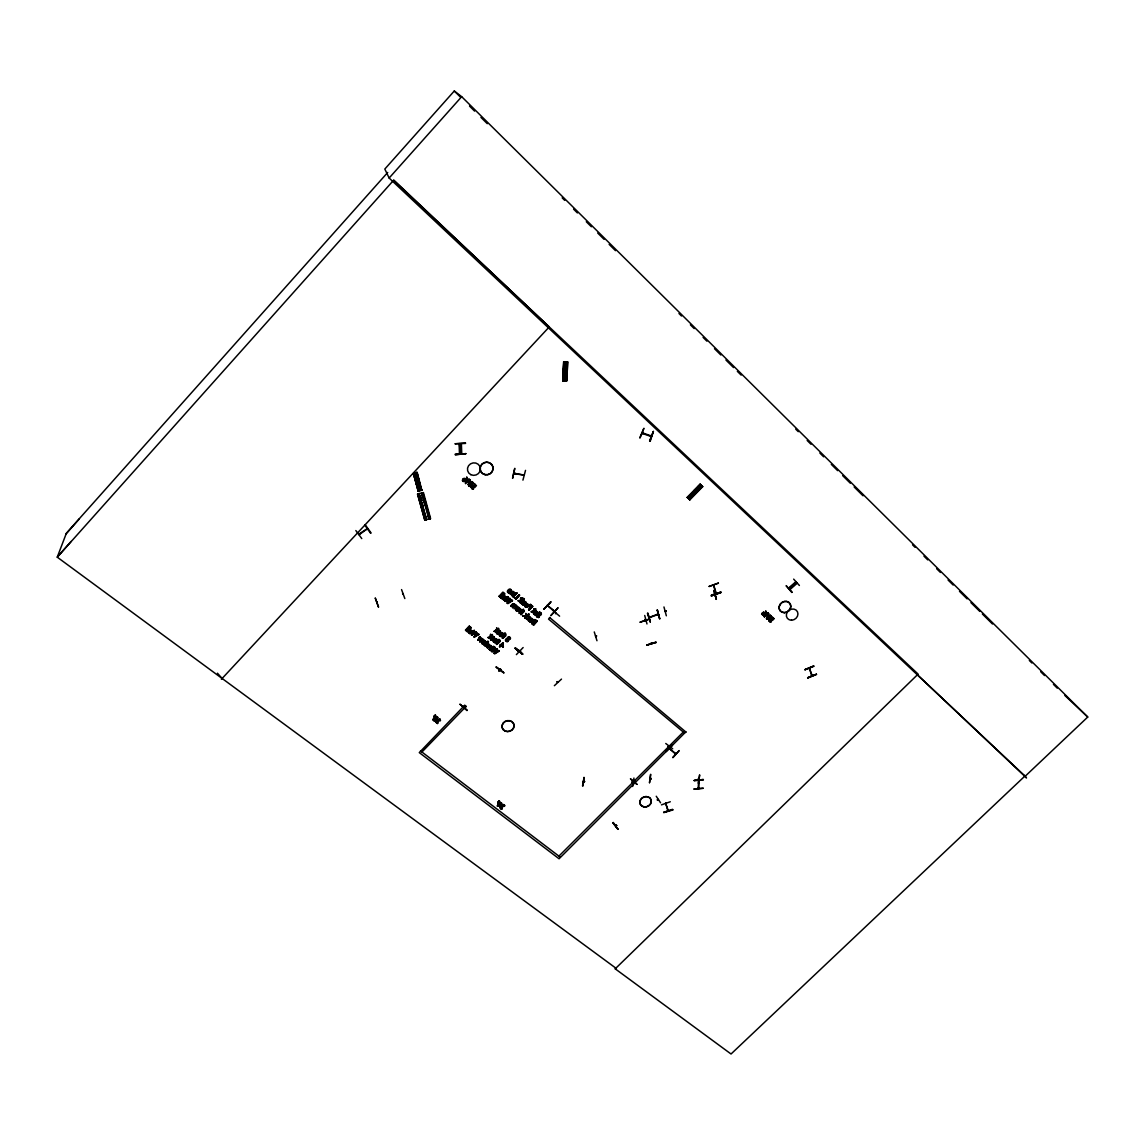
<?xml version="1.0" encoding="UTF-8"?>
<svg xmlns="http://www.w3.org/2000/svg" width="1145" height="1145" viewBox="0 0 1145 1145"><rect width="100%" height="100%" fill="white"/><g stroke="black" fill="none" stroke-linecap="round" stroke-linejoin="round"><path stroke-width="1.5" d="M765.862 614.922L767.937 613.105M768.524 613.734L766.678 615.595M525.369 618.257L524.811 617.642L525.369 618.257L529.162 614.335L528.604 613.72L526.457 616.225L525.798 613.376L525.913 615.752L522.922 616.067L525.913 615.752M703.187 788.275L693.97 788.962M533.599 620.576L533.727 621.463L532.124 621.792M501.023 645.036L500.122 644.85L499.907 647.125L501.066 645.623L503.342 646.696L502.927 642.774L500.966 644.821L502.927 642.774M508.781 639.926L506.992 641.529M502.812 646.496L502.855 643.776L501.453 645.222L502.741 646.281M505.045 598.449L503.872 600.023L502.469 598.921M505.102 598.978L504.945 598.105M564.285 361.849L563.97 380.813L562.796 380.798L563.612 361.849L564.542 361.82M566.489 361.906L565.616 380.827L566.775 380.856L562.839 380.798L563.798 361.748L567.662 361.906L566.818 380.841L567.648 361.906L566.446 361.892L567.305 361.777L566.36 380.841M566.188 380.698L563.24 380.67L563.798 361.748M562.782 380.784L564.385 361.863M564.528 361.791L563.454 380.798M566.66 361.834L566.517 380.798M527.688 606.063L527.616 606.893M527.745 606.592L527.416 605.404M767.064 618.457C770.184 611.859 771.501 619.932 766.993 618.457M433.125 719.361C433.325 723.082 438.592 719.747 437.719 717.3M433.139 719.933L433.239 719.003M472.942 482.846L472.613 484.249M519.744 651.348L519.272 650.346M507.478 638.409L508.28 637.107L509.911 637.421M376.848 602.012L377.006 602.871L377.349 602.07M557.486 681.991L557.171 681.561M536.976 615.223L538.222 616.854M471.11 487.684L472.914 485.637M793.471 585.854L792.798 585.138M359.101 534.772L367.416 528.718M636.963 784.382L630.408 778.8L637.049 784.368M583.02 785.971L583.964 777.455M582.533 785.928L584.064 777.498M584.251 781.076L584.48 781.291M509.797 638.108L509.024 639.139L507.951 638.094M500.007 640.942L498.977 639.268M633.271 782.121L632.169 781.677M632.684 786.472L633.944 778.028M508.28 639.697L507.435 641.114L506.176 640.441M650.904 778.07L651.204 778.929L650.46 778.5M766.477 618.372L768.152 615.924L770.37 615.237M770.928 616.11L768.953 619.101L766.735 619.03M532.296 622.422L532.582 623.438M499.377 635.074L499.721 633.829M698.736 778.614L698.078 779.401L698.865 779.001M698.579 783.423L699.638 774.85L698.35 783.209M645.236 621.191L644.649 619.788M650.904 643.061L651.705 643.547M694.213 780.747L703.359 779.845M440.038 719.804L440.224 720.191M467.045 481.129L468.119 479.383M470.094 480.843L469.636 479.497M769.054 620.533L770.556 618.844A1.431 1.274 -35.2 0 1 771.372 618.958M469.307 479.855L469.378 480.886M470.838 632.67L469.894 630.967L469.335 632.484M811.562 675.707L811.991 675.636M467.604 481.286L468.062 480.27M504.43 598.907L503.485 597.189L502.727 597.976L503.771 599.379L504.244 598.033M536.89 612.36L536.661 613.319L536.347 611.53M507.979 638.581L509.239 637.608M506.162 640.327C506.949 636.992 509.697 641.687 506.433 640.728M531.208 621.248L531.037 620.375M657.903 799.21L658.475 799.897M529.333 617.871L529.133 616.811M531.681 622.68L533.656 621.248M512.588 478.338L514.778 468.334L512.588 478.195M513.905 472.914L513.919 473.758L514.835 473.257M522.922 653.995L515.751 648.099M513.862 473.672L523.923 475.046L513.847 473.228M525.526 470.366L522.922 480.141M713.478 584.723L716.369 593.611L716.169 592.852M534.171 621.205L535.016 620.475L536.289 621.363L535.23 622.451L534.243 621.449M501.868 805.622L502.798 804.334L504.344 805.178M482.417 642.875L484.621 641.329M485.079 641.987L483.09 643.604M459.832 448.496L461.006 448.439M493.81 638.051L492.808 639.669L491.62 639.583M493.824 638.481L493.295 637.178L492.236 637.522M496.687 640.399L495.442 642.145M698.865 788.533L698.622 787.445M500.022 635.074L501.796 633.428M519.114 609.297L518.012 608.095L516.438 609.727M595.658 636.291L596.559 635.962M761.668 613.634C763.729 618.085 765.304 609.097 761.926 613.577M505.575 639.468L505.618 640.556M505.575 639.969C507.106 638.967 507.664 635.618 510.126 637.636M763.529 612.704L762.255 614.35L763.543 612.904M644.778 620.046L645.909 620.017L645.408 619.331M649.072 617.413L658.232 614.021M657.516 614.65L658.518 614.736L658.017 613.992M766.205 614.636C768.109 611.172 768.266 616.239 766.205 614.636C768.166 616.869 768.524 611.187 766.363 614.836M665.216 611.358L666.333 611.315L665.016 611.001M472.255 483.433L471.998 482.331M437.161 717.758L435.286 720.277L433.826 719.976M714.094 595.2L715.124 594.87L714.38 595.486M465.185 483.004L466.788 477.179L465.686 483.562L466.788 477.179M433.783 719.79L435.687 717.257L436.932 717.4M548.298 606.134L547.725 605.934M556.971 681.905L557.515 682.334M497.817 805.493C499.764 799.854 502.998 805.422 498.003 805.794M499.349 640.484L498.991 641.386L498.805 639.84M504.988 635.747L502.741 638.366L505.761 635.847L504.945 633.07L505.317 634.774L503.714 634.702L504.573 635.561L502.254 637.98L504.573 635.561M471.139 487.355L472.642 485.823A1.546 1.474 -16 0 1 473.572 485.967L474.488 486.711L475.418 485.48L474.159 483.548L476.449 485.637L474.517 487.684L473.744 486.725M468.062 484.85L468.377 483.834M472.842 483.805L472.856 482.503M669.138 748.415L675.722 754.169M499.134 670.569L499.463 669.711M555.711 612.79L555.955 613.004M533.67 620.79L534.672 619.602L536.189 620.518M529.863 618.3L529.806 616.783M501.653 803.661L499.32 806.252L497.359 805.937M763.958 616.368L765.805 611.101L764.474 616.912L765.805 611.101M488.5 645.279L488.686 644.592A1.56 1.417 -16.1 0 0 488.428 643.733M633.672 781.606L634.645 781.119L634.015 780.532M669.238 746.597L668.265 747.098L668.594 746.039M511.357 590.977L509.282 592.809M537.391 612.804L534.973 614.607M485.594 642.903L485.709 642.001A1.589 1.446 -15.9 0 0 485.394 641.1L484.836 640.642A1.574 1.431 -15.9 0 0 483.834 640.47L481.787 642.86A1.574 1.431 -15.8 0 0 482.102 643.762L483.333 644.406M494.397 638.395L493.81 639.654M499.95 640.728C500.107 642.717 493.652 646.481 499.091 642.159M481.845 642.531L483.891 640.685A1.574 1.431 -15.9 0 1 484.907 640.856L485.466 641.314A1.589 1.446 -15.9 0 1 485.766 642.216L484.049 644.292L482.045 643.547A1.574 1.431 -15.8 0 1 481.73 642.646M494.325 638.953L494.44 638.051A1.589 1.446 -16.7 0 0 494.125 637.15M500.365 632.197L499.449 633.757M503.242 634.545L501.639 636.505L499.878 636.005M524.238 611.244L523.294 609.326L523.193 610.099M460.047 448.382L460.004 449.269M490.575 638.581L492.636 636.734A1.574 1.431 -16.6 0 1 493.638 636.906L493.939 637.107M496.629 631.811L496.443 632.498A1.574 1.446 -17.1 0 0 496.744 633.4L497.073 633.872M493.524 640.37L493.409 641.272A1.574 1.431 -16.8 0 0 493.724 642.173M499.435 634.731L501.424 632.67A1.574 1.431 -17.4 0 1 502.426 632.841L502.984 633.299A1.589 1.446 -17.4 0 1 503.285 634.201L502.326 636.105M639.769 437.819L643.919 428.273L640.112 437.834M643.046 433.697L642.917 432.967M515.923 608.825L515.808 609.727A1.574 1.446 -19.1 0 0 516.123 610.628M515.865 609.383L517.855 607.308A1.574 1.446 -19.2 0 1 518.871 607.494L519.501 608.167A1.589 1.46 -19.2 0 1 519.801 609.083L518.413 611.015M650.632 436.331L650.632 435.529M649.587 440.968L653.366 431.422L650.203 441.283M649.773 441.126L653.423 431.45M770.871 616.454L768.395 619.159L766.506 618.772M471.454 632.512L470.509 633.715L469.049 632.97M518.356 650.761L518.341 651.147M462.437 480.084L463.21 478.796M467.088 480.871L468.391 479.254L469.464 479.497M487.927 644.635L486.611 646.195L485.466 645.422M487.884 645.079L487.656 643.647M497.188 632.484L498.619 630.881L499.864 632.054M531.81 621.878L531.695 622.966M499.735 632.069L498.304 633.672L497.073 632.713M499.692 632.512L499.463 631.095M496.644 640.627L495.212 642.216L494.025 641.458M665.317 611.33L666.161 611.43M541.213 614.378L539.996 615.352L537.248 615.137M715.095 595.243L714.795 594.556L714.265 595.472M479.712 641.73L481.029 638.781L480.17 642.102L483.605 639.898L483.033 639.268L480.499 641.243L483.033 639.268M472.198 483.262L470.294 485.68M480.442 641.028L481.43 637.965L478.639 639.554L481.902 638.509L480.499 641.243M433.84 719.561L436.703 717.271M464.841 479.612L463.11 480.714M469.479 480.399L468.047 481.673M462.995 480.356L464.441 479.082M468.19 484.45L468.72 483.347M497.875 805.264C502.111 798.938 500.723 808.499 497.746 805.236M504.015 672.917L496.687 667.192M355.837 530.564L361.777 538.594M471.525 634.903L475.948 633.128L471.583 635.117L474.144 630.351C476.592 632.398 467.389 637.994 476.22 632.04L476.807 632.684L474.588 636.434L476.807 632.684M471.583 635.117L474.144 630.351M481.086 638.996L477.851 640.212L479.741 636.591L480.299 637.207L478.696 639.769M477.851 640.212L479.741 636.591M505.074 601.197L509.525 599.393L505.145 601.397L507.736 596.602L508.308 597.218L506.033 601.053L508.308 597.218M505.145 601.397L507.736 596.602M491.949 651.505L496.343 649.745L492.021 651.72L494.568 646.997L495.141 647.626L492.894 651.376L495.141 647.626M492.021 651.72L494.568 646.997M500.751 806.867L500.751 807.984M500.708 807.297C502.397 806.094 504 804.735 504.358 806.409M473.729 636.863L478.896 634.387L474.302 637.336L475.876 632.913M507.206 602.971L512.473 600.696L507.85 603.644L507.206 602.971L509.453 599.193M507.278 603.186L509.525 599.393M508.079 602.542C515.722 591.435 501.796 609.326 511.872 600.052L512.473 600.696M494.983 653.022C502.311 641.615 488.715 659.606 498.676 650.346L499.263 650.99L494.697 653.895L494.067 653.222L496.286 649.516M494.139 653.437L496.343 649.745M511.214 591.335L509.654 592.738M510.613 591.493L508.995 590.004L510.77 590.906M500.093 633.099L500.422 631.854A1.589 1.446 -17.2 0 0 500.107 630.938M540.597 614.106L539.739 614.851L537.907 613.963M490.861 637.679L490.532 638.924A1.574 1.431 -16.6 0 0 490.833 639.826M499.85 640.957L499.549 641.672M478.639 639.554L480.242 636.992M465.285 480.156L463.267 481.358M469.922 480.943L467.904 482.145M464.026 706.179L463.668 707.195L464.526 706.894L463.568 706.651M498.891 670.798L499.75 670.369M812.292 675.965L809.4 668.251M809.257 668.637L809.987 668.837M529.147 617.914L527.33 618.987M555.998 613.548L555.411 613.706M509.654 638.867L509.697 637.822M469.078 484.049C467.775 487.226 471.583 485.423 472.055 483.548M468.92 484.535L469.722 483.304M634.53 781.234L634.158 780.518M669.167 746.669L668.809 745.953M470.781 632.455L469.407 632.498M506.233 639.983L508.323 639.611M501.954 805.278L503.614 804.677M472.141 486.711L471.826 487.927L473.5 489.015L471.668 488.758M715.625 593.267L713.721 585.066M472.541 484.077L471.812 485.251M522.607 654.325L515.493 648.356M467.232 710.043L460.018 704.289M466.96 710.587L460.047 704.247M584.48 781.577L583.592 781.548L584.594 781.606M665.703 803.618L668.379 810.989L667.921 809.816M666.304 804.062L665.86 802.874M433.511 718.845L435.873 716.498L437.59 717.257M533.785 620.475L535.559 620.032M632.856 782.035L632.913 781.606M471.325 632.813L469.765 633.5M504.902 599.078L503.557 599.808L502.426 598.577M527.544 606.693L525.569 607.151M531.681 621.406L529.72 621.878M491.663 637.736L491.319 639.497M493.652 638.509L491.82 639.654M494.211 640.814L495.527 639.44L496.758 640.413M518.928 609.326L517.311 610.514M523.58 610.815L523.365 610.042M505.775 639.425L507.493 638.581M508.151 638.08L508.91 637.565M532.539 622.05L533.083 623.91M532.468 622.451L533.155 621.706L534.257 622.393M467.804 480.828L469.078 479.884M433.798 716.384L435.63 715.324L434.198 716.899M433.84 716.613L435.057 714.881M529.577 618.457L528.188 619.545A1.546 1.417 -19.9 0 1 527.144 619.531M791.81 592.495L786.128 585.667L792.197 592.18M462.737 479.526L463.482 478.596M488.228 645.422L486.281 646.653L484.936 645.293M485.308 643.032L483.634 644.177M494.039 639.082L492.422 640.441L491.033 639.855M516.223 608.682L517.926 607.523M496.901 631.682L498.547 630.308A1.574 1.431 -17.2 0 1 499.549 630.48L499.921 630.909M493.81 640.241L495.513 639.082A1.574 1.431 -16.9 0 1 496.515 639.268M524.009 611.287L521.061 614.65L523.694 611.63M523.866 611.745L523.294 609.326M505.432 635.575L505.918 634.058L504.945 633.07M497.86 802.23L499.091 800.799L499.707 801.471L497.932 802.488L499.091 800.799M468.777 483.519L470.094 481.988M472.198 484.55L470.438 486.367L468.849 486.267M66.109 533.899L79.406 518.771M71.062 541.47L57.25 557.171L615.967 968.226L615.294 968.899M454.279 90.999L384.82 169.045L389.143 178.033L1025.176 776.238L1087.75 717.042L461.678 96.681L454.279 90.999L460.619 97.282M387.726 172.451L66.367 533.241L57.25 557.171L393.508 180.38L918.118 674.104L615.208 968.827L731.04 1054.001L1024.961 776.009M436.202 719.446L436.889 717.156M389.143 178.033L461.678 96.681M433.826 718.402L436.989 716.799M762.112 613.334L763.6 612.418M221.386 679.257L549.242 326.94L393.794 180.051M475.418 485.48L474.159 483.548M465.557 630.065L469.335 626.129L469.879 626.744L466.115 630.68L465.557 630.065L466.115 630.68M465.614 630.28L469.335 626.129M466.058 630.466L469.879 626.744M499.163 596.273L502.97 592.294L503.528 592.91L499.721 596.874L499.163 596.273L499.721 596.874M499.234 596.473L502.97 592.294M466.788 631.067L470.552 627.131L471.11 627.746L467.346 631.682L466.788 631.067L467.346 631.682M499.649 596.674L503.528 592.91M466.845 631.281L470.552 627.131M467.289 631.467L471.11 627.746M500.379 597.289L504.186 593.325L504.745 593.926L500.937 597.89L500.379 597.289L500.937 597.89M500.451 597.49L504.186 593.325M500.88 597.69L504.745 593.926M507.435 591.951L507.578 590.691L507.85 591.45M508.18 589.961C512.402 595.114 505.789 587.042 510.899 589.589M468.534 632.655L470.609 629.635L472.227 631.439M508.251 590.162L510.627 589.403M471.611 630.766L470.323 630.795L471.969 631.138M469.894 630.967L469.149 631.739M502.125 598.878L501.567 598.277L503.7 596.101M501.639 598.477L504.215 595.858L506.076 597.017M504.931 596.774L503.857 596.803L505.217 596.989M503.485 597.189L502.727 597.976M505.918 597.919L505.503 597.16M513.16 592.323L510.412 594.455L512.13 591.593M510.412 594.455L512.259 592.294L513.332 592.452M511.715 595.557L514.864 592.91L512.201 595.958M514.377 592.509L514.935 593.11M512.845 596.359L515.579 593.511L516.137 594.126L513.404 596.974L512.845 596.359L513.404 596.974M515.994 593.01L517.025 592.981L515.994 593.01L516.624 593.683M512.917 596.559L515.579 593.511M513.332 596.76L516.137 594.126M516.023 599.15L519.587 595.171L516.023 599.15L513.704 597.075L515.937 598.277L519.071 594.742L515.937 598.277M512.888 604.746L511.386 606.592C509.883 605.734 513.346 602.499 514.549 603.987M510.899 606.192L513.218 603.887L514.749 604.216M519.687 600.853L521.318 599.178L520.717 597.833L521.691 598.792L522.406 597.762L521.691 598.792M514.52 606.12L513.017 607.966C511.056 606.836 516.009 605.648 514.005 604.231M512.531 607.551L514.577 605.462L514.291 604.488M520.345 598.234L521.233 598.978L519.415 601.025L518.57 600.424M522.406 597.762L522.506 599.465L519.529 601.426M521.719 599.379L519.615 601.626L518.027 600.638M522.893 598.177L522.106 598.992M514.177 608.925L516.824 605.891M520.116 602.442L524.396 598.907L520.674 603.057L520.116 602.442L520.674 603.057M520.188 602.656L523.923 598.491M488.214 637.636C489.058 638.609 491.176 633.743 491.176 635.69M490.289 634.96L490.59 634.359C491.334 636.634 493.309 633.056 491.491 635.089M494.64 630.938L497.102 629.263L494.182 631.425M497.474 628.877C499.292 626.845 497.316 630.423 496.572 628.133L497.159 629.478M521.877 604.059L521.318 603.444L524.038 600.61L524.596 601.225L522.564 603.343L524.596 601.225M521.39 603.658L524.038 600.61M491.119 635.475L488.972 637.321M492.379 635.976C493.423 633.028 490.947 638.939 488.586 637.794M498.361 629.75L498.733 628.462L497.975 630.151L494.354 631.439M491.606 635.876L489.716 638.008M484.721 645.794L484.163 645.179L487.927 641.286L488.471 641.901L487.312 643.104L488.471 641.901M522.592 604.66L524.067 604.989L526.385 602.714L525.813 602.113L523.637 604.474L522.75 603.93M484.235 645.394L487.927 641.286M485.437 645.394L487.369 643.647M487.426 645.365C485.523 647.326 484.736 644.105 486.868 643.29M520.131 609.712L520.531 609.011L520.288 609.813M524.796 606.506L526.614 603.572L529.033 605.047M526.543 605.218L527.072 606.521L526.17 606.95L525.383 605.605L526.614 605.433M527.23 605.29L526.757 604.202M521.59 609.87L522.149 610.485L519.429 613.305L520.374 609.727M518.943 612.904L520.875 610.9L520.546 609.913M519.429 613.305L522.077 610.271M521.061 614.65L522.907 611.831L522.048 610.958L523.236 611.244M491.563 646.209L492.107 646.825L489.416 649.616L490.947 647.14L490.461 645.966L487.155 647.769L489.573 645.207M487.641 648.156L489.802 645.809L490.804 646.581M520.574 614.25L522.836 611.616L522.048 610.958M530.335 607.866L528.561 606.235L530.765 607.422L531.795 606.363L530.364 604.216L532.726 606.349L529.105 610.113C527.401 608.496 532.955 606.363 528.589 609.684M488.929 649.215L490.947 647.14M489.416 649.616L492.049 646.61M496.773 644.563L498.605 641.758L498.118 640.513L498.919 641.171M530.765 607.422L531.709 606.163L529.935 604.66M490.074 649.974L493.252 647.583L490.618 650.589L490.074 649.974L490.618 650.589M494.196 646.653L493.796 647.354L493.652 646.209M490.132 650.188L492.765 647.183M496.286 644.163L498.533 641.543L497.817 641.114M529.105 610.113L532.726 606.349M490.561 650.374L493.252 647.583M499.42 642.431L499.392 641.558M524.897 617.842L525.956 616.468M531.38 612.074L534.286 609.927L533.785 608.782L534.744 609.727L535.445 608.711L534.744 609.727M525.297 618.042L529.162 614.335M532.74 611.788L534.357 610.128L533.785 608.782M499.406 646.71L500.508 644.449M526.199 618.915L526.399 617.713L527.001 618.973M528.117 616.525C528.761 614.121 531.566 619.288 528.26 619.746M527.902 616.511L529.691 616.697M535.087 610.6L532.582 612.346L531.08 611.573M535.932 609.126L535.23 610.142L535.445 608.711M534.772 610.328L532.883 612.461L531.538 612.103M534.257 611.816C538.136 616.897 532.01 608.582 537.22 611.716C538.393 613.606 535.373 615.967 533.913 614.106M533.527 613.777L533.656 612.532L533.928 613.291M534.329 612.031L535.831 611.072M502.827 647.226L503.342 646.696M528.947 621.234L528.389 620.619L530.507 618.472M528.475 620.833L530.75 618.314L532.411 618.93M529.734 621.062L530.292 619.545L530.765 620.161M531.38 620.032C529.319 617.441 534.529 620.547 532.697 620.261M539.724 612.346L538.722 612.618L540.283 613.348M538.794 612.833L539.295 612.031M550.731 601.826L543.932 609.14L550.731 601.941M437.505 723.626L435.572 721.937L436.66 722.338L439.78 718.817L436.66 722.338M537.363 616.969L538.594 616.74M439.48 720.048L437.161 722.724L439.48 720.048L440.224 720.82M536.962 616.668L538.565 617.627L539.052 616.769M534.185 621.363L534.787 620.261L536.203 621.148L535.23 622.451M533.484 624.254C536.103 620.647 533.742 625.127 532.997 623.696M533.584 625.098L537.119 621.148L533.584 625.098L532.082 623.667M557.887 607.866C546.322 620.647 550.731 615.624 557.944 607.938M685.869 731.812L559.075 858.764L419.285 752.623L464.784 705.191M684.581 733.101L548.555 619.101L549.757 617.413M466.201 706.308L421.933 752.022M688.202 498.046L687.243 497.417L700.167 484.292L702.686 486.697L689.82 499.835L689.075 499.148L701.899 485.952L689.376 499.42M687.988 498.104L700.611 484.707L687.229 497.402M700.668 484.764L688.03 498.161M689.877 499.878L689.19 499.22L702.057 486.081M689.505 499.549L702.4 486.367L700.411 484.535M702.5 486.496L689.633 499.649L687.343 497.488L700.053 484.192M496.043 667.034L503.657 672.745L496.2 667.134M523.136 647.54L516.381 654.611M559.604 616.167L552.52 610.099M501.181 809L499.964 807.654A1.589 1.374 -16.3 0 1 500.236 806.839L501.853 805.722M502.054 806.295L501.811 805.379M501.124 808.742L502.283 808.699L500.937 807.998M515.193 648.084L522.378 654.01L515.207 648.084M500.651 669.21L500.68 670.097L500.222 669.353M554.366 685.698L561.494 679.1M771.973 616.726L773.977 618.615L772.116 620.49L773.977 618.615M772.002 619.402L772.961 618.443L772.145 619.602M770.986 621.52C771.143 623.996 768.18 617.212 771.873 620.161M672.43 745.109L665.789 751.721L672.416 745.109M672.716 757.446L679.157 750.59L672.988 757.661M469.221 483.004L470.523 481.73M665.76 743.491L672.702 748.801M633.557 780.99L633.901 781.792L634.573 781.176M469.779 483.491L471.268 482.131L472.327 483.161M512.96 604.961L514.234 604.546M523.966 604.288L525.813 602.113M464.369 480.313L463.553 480.886M617.899 829.324L612.976 822.897M612.99 822.854L618.014 829.295L613.276 822.425M511.7 592.208L512.631 591.407L513.847 592.108M488.901 645.952L490.819 645.637M497.488 630.795L496.501 632.713A1.574 1.446 -17.1 0 0 496.815 633.614M491.234 637.536L492.278 636.82M500.079 633.686L501.481 632.884A1.574 1.431 -17.4 0 1 502.498 633.056L503.056 633.514M510.183 591.65L508.251 591.879M499.721 633.228L499.106 633.986M536.232 613.477L534.314 613.706M469.894 630.322L472.47 630.795M526.17 604.159L528.732 604.646M434.155 716.655L435.63 715.324M788.547 588.287L795.889 581.746M788.819 588.573L796.061 581.903L788.891 588.644M789.435 589.203L796.748 582.648M789.864 589.689L797.206 583.149M799.396 585.481L793.657 579.127M616.697 825.531C614.693 825.201 617.656 826.189 616.153 824.887M616.554 825.674L615.81 826.075M657.573 800.011L658.375 799.926M500.966 806.953L502.569 807.068M527.315 606.993L525.77 607.279M531.452 621.706L530.579 622.136M497.703 631.739L499.334 631.181M492.178 637.307L491.219 639.325M494.611 640.298L496.429 639.869M499.22 632.827L497.803 633.457L497.073 632.498M501.667 635.818L502.498 633.614M698.65 780.446L698.192 788.146M471.268 485.552L469.207 486.396M509.067 590.205L510.827 590.348M536.661 613.319L535.073 611.845L536.619 611.874M535.159 612.06L536.232 611.645M537.391 614.75L537.162 616.125M514.033 473.257L514.735 473.386M540.426 614.378L538.866 614.321M470.481 482.804L471.826 482.346M435.515 719.833L434.227 720.277M530.979 621.263L529.777 621.091M493.409 639.74L491.663 640.198M509.94 591.879L507.965 591.579M535.989 613.691L534.543 613.863M505.961 600.839L509.797 598.32L510.398 598.964M506.033 601.053L509.797 598.32M508.151 602.742L511.872 600.052M472.47 634.774L476.22 632.04M492.837 651.147L496.615 648.671L497.202 649.301M492.894 651.376L496.615 648.671M514.964 605.977L516.209 606.807M474.531 636.219L478.295 633.743L478.896 634.387M474.588 636.434L478.295 633.743M418.956 493.638L425.783 519.83L426.555 519.63M422.405 492.822L429.575 518.857L422.433 492.808L421.632 493.023L428.874 519.043L429.647 518.828M429.962 518.757L422.619 492.751L429.862 518.771L430.606 518.585L423.421 492.55L417.954 493.896M479.655 641.515L483.548 639.683M494.067 653.222L499.263 650.99M418.326 493.867L417.524 494.082L424.795 520.102L430.191 518.513M364.725 524.997L370.594 533.241M367.273 528.689L358.714 534.2M417.896 493.853L425.453 519.93L418.884 493.581L426.527 519.644L419.285 493.624M418.14 491.119L422.076 490.089L421.374 490.289L416.25 472.656L420.888 490.403L421.603 490.232L416.894 472.413L413.488 473.314L418.168 491.119L419.328 490.819L418.197 491.119L413.488 473.314L417.209 472.499L421.804 490.117M419.056 490.79L414.161 473.2L419.256 490.833M421.804 490.089L420.888 490.403L416.293 472.699M656.242 796.247L660.579 802.817M416.021 472.813L416.966 472.513M477.78 639.998L481.029 638.781M530.979 619.144L532.01 619.345M650.16 621.706L647.426 613.362M650.174 621.907L647.798 613.033L650.317 621.878M666.347 615.795L663.957 606.964M594.269 631.94L596.974 640.742M464.312 481.186L463.525 481.415M499.048 633.772L497.316 633.858M501.911 636.133L500.852 636.405M365.169 524.696L371.066 532.912M497.903 630.766L498.619 630.523A1.574 1.431 -17.2 0 1 499.621 630.695M470.595 481.902L471.397 481.659M509.396 638.81L507.922 638.695M426.097 519.673L418.884 493.581M804.992 669.539L813.809 665.961L804.978 669.725M804.978 669.768L813.909 666.304M812.106 675.35L811.39 675.164M816.414 674.233L807.611 677.768L816.399 674.205M417.596 494.067L424.795 520.102M418.254 493.91L425.496 519.916M413.302 473.515L418.397 490.962M414.132 473.243L419.027 490.847M414.404 473.228L413.789 473.386M416.05 472.813L417.152 472.527M509.439 589.904L510.913 590.72M537.549 614.178L536.475 615.123L536.747 616.582M657.702 800.341L657.359 799.539M615.924 826.032L615.595 825.23M359.158 534.457L358.843 533.999M469.937 485.68L468.92 485.58M547.496 605.462L554.423 610.943M516.18 605.347L514.878 605.004L515.622 605.09M661.466 804.863L670.297 801.758M663.671 812.377L672.501 809.329L672.745 810.016M663.656 812.32L672.63 809.658M672.73 809.973L663.785 812.649M530.836 618.529L531.623 618.457M718.402 582.977L709.213 586.555M709.084 586.355L718.402 583.234M711.646 595.729C740.557 585.023 691.437 602.771 720.949 592.638M711.389 595.071L720.82 592.165L711.517 595.285M492.479 637.379L493.352 637.393M640.127 622.093L649.501 619.044L640.169 622.265M646.71 645.05L656.171 642.445L646.71 645.036M646.81 645.25L655.999 641.987M665.431 611.645L665.846 610.686L666.333 611.315M644.878 620.017L645.823 619.717M644.95 620.404L645.537 619.76M714.165 590.605L716.283 599.365L713.922 590.476M646.982 623.968L644.721 615.48M401.566 589.575L404.829 598.563M378.523 607.165L375.231 597.933L378.494 606.95M565.587 380.827L567.347 361.834M424.409 517.239L429.461 515.894M417.896 489.187L421.303 488.285M418.641 490.819L421.517 490.06M418.641 496.529L423.722 495.184M419.127 498.304L424.222 496.959M419.871 500.952L424.952 499.606M420.53 503.299L425.611 501.954M421.26 505.947L426.341 504.601M414.003 475.175L417.41 474.273M498.69 633.944L497.631 634.001M495.241 642.574L497.316 640.399A1.589 1.446 -16.9 0 0 497.002 639.497L496.758 639.253M517.984 610.972L517.268 611.086M532.396 611.759L531.623 611.358M522.922 616.067L525.941 616.125M522.993 616.268L526.013 616.339M669.639 748.658L675.965 753.854M547.11 605.347L554.194 611.33M716.398 599.293L713.993 590.476M657.173 609.999L659.677 618.858L657.402 610.128M659.735 618.787L657.359 610.142M459.446 453.964L459.131 443.745M422.648 492.751L430.162 518.613M595.658 635.761L595.958 636.62L595.486 635.919M658.361 614.335L649.201 617.756L650.045 617.026M694.07 789.148L703.216 788.275M563.283 380.798L564.013 380.798M564.8 361.863L563.626 361.849M770.699 618.615L768.953 620.032L769.526 621.649M455.367 454.751L465.886 453.649L455.352 454.679M465.872 453.692L455.295 454.05M465.514 442.886L454.923 443.788L465.543 443.444M463.997 478.381L465.485 479.54M537.721 614.865L540.311 615.509L541.27 614.106A1.689 1.546 -21 0 0 541.084 613.233L540.898 612.976M563.454 370.579L566.918 370.551M563.326 378.752L566.274 378.78M563.097 378.809L566.589 378.838M563.755 363.724L567.219 363.709M563.698 365.012L567.204 365.055M563.612 366.944L567.118 366.987M698.994 779.416L698.321 779.072M651.147 778.886L650.031 778.443M632.341 782.107L633.085 782.078M633.142 782.421L632.083 782.092M583.363 781.448L584.465 781.892M519.386 601.683L518.241 600.939M509.353 593.01L508.552 592.709M763.672 612.904L762.413 614.55L763.915 613.062M460.991 443.659L461.206 453.892M461.378 443.63L461.764 453.849M539.166 616.998L537.406 616.268M429.518 518.871L422.004 492.779M510.226 637.65A1.517 1.388 -18 0 1 510.384 638.438L508.766 639.726L510.326 638.681A1.517 1.388 -18 0 0 510.298 637.865L510.055 637.421M473.186 486.539L471.912 487.298L472.169 488.457M494.941 642.817L493.652 641.959A1.574 1.431 -16.8 0 1 493.338 641.057L495.442 638.867A1.574 1.431 -16.9 0 1 496.458 639.053L497.073 639.711A1.589 1.446 -16.9 0 1 497.388 640.613L495.656 642.703L493.91 642.202M516.925 611.029L518.055 611.187L519.73 608.868A1.589 1.46 -19.2 0 0 519.415 607.952M651.29 436.56L642.087 433.382M473.443 488.843L472.427 488.514M464.255 478.367L465.5 479.798M530.421 622.336L529.205 620.976M583.521 781.878L583.406 781.162M523.007 604.903L526.385 602.714M536.06 610.857L537.52 612.661M520.045 651.004L520.631 651.462M508.981 592.995L507.836 592.28M811.919 676.122L809.415 668.336M538.465 614.307L536.719 614.407L536.433 616.01M770.857 621.649L769.798 621.005M651.591 436.073L642.259 432.753M460.791 448.339L460.891 449.226L459.861 449.198M501.982 806.051L500.179 806.581A1.574 1.374 -16.3 0 0 499.921 807.368L500.866 808.828M715.94 593.654L715.697 592.867M713.908 585.925L713.807 584.608M471.697 481.515L472.742 482.36M504.745 595.887L506.391 597.432M517.168 610.686C515.837 604.717 521.776 611.788 516.366 609.741M501.939 633.242C503.786 638.352 496.801 633.571 502.412 633.672M527.129 618.901L529.219 618.114L528.675 616.468M770.628 622.236L769.64 621.649M698.965 780.418L698.822 788.619L698.307 787.474M533.413 621.721L534.829 622.866M500.58 636.563L499.621 635.761A1.574 1.431 -17.3 0 1 499.306 634.86M513.117 591.435L513.99 592.366M539.639 612.131L540.741 612.947M763.672 612.26L764.402 612.89M469.149 479.211L469.908 479.884M766.606 615.767L765.762 614.937M467.661 482.045L469.278 481.959L469.98 479.927M463.324 481.53L462.58 480.871M506.748 641.658L505.489 640.055M534.686 614.722L533.642 613.849M595.872 636.577L596.602 635.99M539.996 612.289L541.17 613.448A1.689 1.546 -21 0 1 541.356 614.307M642.13 433.468L642.016 432.781M657.588 614.979L657.373 614.207M501.267 802.802C493.438 802.946 501.009 810.674 501.453 802.788M469.922 633.085L469.264 632.269M503.514 599.336L502.855 598.52M525.827 606.578L526.886 605.648M504.788 633.643L505.331 634.287M469.607 633.629L468.763 632.14M494.554 642.145L493.967 641.057M500.537 635.947L499.95 635.074M491.405 640.284L490.776 639.611A1.574 1.431 -16.6 0 1 490.461 638.71M527.201 619.116L526.428 617.742M490.547 645.265L491.176 646.095M473.329 486.439L474.23 487.312M531.795 618.357L532.869 619.388M516.681 611.101L516.037 610.428A1.574 1.446 -19.1 0 1 515.737 609.512M472.069 481.644L472.928 482.675M473.515 485.795L474.431 486.539M771.53 619.788L770.456 619.531L769.726 620.919M508.265 592.738L507.564 592.022M527.501 604.188L528.217 604.989M463.081 481.415L462.437 480.642M767.994 613.004L768.624 613.734M504.258 806.123L502.827 804.964L502.956 806.681M437.118 722.481L437.862 723.268M435.572 721.937L437.462 723.397M464.87 705.535L466.287 706.651M491.563 635.303L490.59 634.359M498.991 641.386L498.118 640.513M501.066 645.623L502.755 647.011M504.101 634.316L504.902 634.974M497.545 629.092L496.572 628.133M515.021 648.285L522.234 654.124M532.425 623.982L533.513 624.884M513.704 597.075L515.937 598.949M536.118 620.304L537.205 621.349M522.506 610.772L523.308 611.444M549.886 617.727L686.055 732.17M528.99 605.791L530.693 607.222M535.073 611.845L536.576 613.119M543.932 609.14L550.817 602.027M504.029 804.706L504.559 805.436M771.544 617.155L773.118 618.644M440.539 720.491L440.009 719.69M688.646 496.157L690.936 498.29M701.141 487.784L698.851 485.637M700.282 488.686L697.978 486.539M696.675 487.884L698.98 490.017M1064.864 695.487L1087.75 717.042M917.388 674.82L1026.521 777.942L1024.202 775.408M501.51 803.046L499.091 802.731L497.273 805.923M499.506 639.64L500.05 640.699M437.275 716.756C438.979 718.631 434.671 722.481 433.168 720.005M534.658 621.978L534.114 621.162M537.034 616.869L536.461 616.096M488.443 637.865L487.985 637.35M701.899 485.952L702.658 486.668M700.067 484.22L700.826 484.936M494.125 631.21L495.484 631.897L497.588 629.664M470.251 630.58L471.239 631.754M469.507 106.084L474.588 111.108M480.943 117.391L487.283 123.674M562.181 197.856L564.714 200.361M573.602 209.163L577.409 212.941M586.297 221.729L591.378 226.767M597.719 233.05L604.073 239.334M609.14 244.357L615.495 250.655M678.971 313.501L681.504 316.02M690.392 324.822L694.199 328.586M703.087 337.389L706.894 341.167M714.509 348.71L720.849 354.993M725.93 360.017L733.544 367.559M737.351 371.338L741.159 375.102M795.746 429.16L798.294 431.679M807.168 440.467L810.975 444.246M819.863 453.048L823.67 456.812M831.299 464.355L837.639 470.638M842.72 475.676L850.334 483.219M854.141 486.983L863.029 495.785M912.536 544.82L915.07 547.324M923.958 556.126L927.765 559.905M936.653 568.707L940.46 572.471M948.074 580.014L953.155 585.038M959.496 591.335L967.124 598.878M970.931 602.642L979.819 611.444M982.353 613.963L992.5 624.011M1029.326 660.465L1031.86 662.984M1040.748 671.786L1044.555 675.55M1053.443 684.352L1057.25 688.131M484.75 641.243L484.578 643.189L482.532 643.232M499.85 630.695L500.179 631.153A1.589 1.446 -17.2 0 1 500.479 632.069M469.951 631.167L470.881 632.441M493.481 637.307L493.881 638.051M530.65 619.173L531.795 620.647M503.857 596.803L504.587 597.676M526.514 604.431L527.659 605.92M500.68 807.726L502.183 808.413L501.796 809.186M520.746 609.169L521.204 610.085M768.51 613.534C763.586 611.344 767.851 619.13 768.481 613.534M523.666 610.5L522.95 609.956M540.569 613.648L538.837 612.861M513.261 592.251L513.747 593.425M217.435 673.203L222.116 678.47M770.513 615.251L771.072 616.311M651.577 643.275L651.634 643.676M530.679 619.946L531.065 621.463L529.648 620.848M470.924 631.239L471.425 632.069M532.167 623.882L531.709 623.095M697.763 491.133L695.53 489.072M809.114 667.878L809.987 669.009M809.143 667.964L809.687 669.138M766.334 611.645L764.474 616.912M811.762 674.92L812.349 675.979M463.167 480.886L463.768 479.14L464.927 479.626M505.661 640.627L507.679 641.701L508.681 639.525M567.004 368.633L563.54 368.661M713.435 584.938L713.965 586.025M715.868 592.437L716.069 593.21M467.274 481.83L466.974 480.957M511.085 589.661L511.471 590.82M471.912 630.924L472.298 631.654M496.529 639.826L496.758 640.613M487.813 643.819L488.042 644.621M528.146 604.789L528.532 605.505M504.487 805.178L504.845 805.908M665.173 610.843L665.517 611.688M490.962 645.623L491.334 646.739M531.552 620.132L531.895 620.991M769.297 621.391L768.91 620.619M649.702 616.697L649.816 617.126M649.043 616.897L649.387 617.742L648.886 617.055M522.463 604.646L522.106 603.544M816.557 674.448L807.769 678.012M644.764 619.545L645.093 620.375M644.52 620.504L645.179 621.234L644.449 620.619M683.307 732.041L558.903 856.131M516.295 605.347L516.567 606.077M698.779 780.733L698.336 780.203M531.924 623.596L531.623 622.765M675.564 753.753L674.977 753.267M668.351 746.812L668.136 746.497M525.355 607.05L525.011 605.991M771.029 616.01L768.839 615.137L766.52 618.686M665.546 802.988L666.004 804.277M667.549 810.03L668.036 811.132L665.775 803.504M514.606 473.028L514.749 473.801M650.274 778.07L650.403 778.915L650.074 778.156M513.676 472.971L513.604 473.314M649.544 782.679L650.661 774.292L649.487 782.708M526.142 604.818L525.383 605.605M530.292 619.545L529.534 620.332M520.503 651.09L520.259 651.462M518.213 650.775L518.499 651.72L517.969 651.018M484.979 645.608L486.969 646.739L488.614 644.377A1.56 1.417 -16.1 0 0 488.357 643.504A1.803 1.646 -16.1 0 0 487.24 642.889M560.206 857.118L420.501 750.934M500.465 669.109L500.751 670.068M499.077 671.07L498.819 670.87M485.151 642.001L483.677 641.114L482.431 643.075M416.666 472.642L421.403 490.275M761.597 614.078L763.2 615.08L764.373 612.89M418.24 477.265L414.805 478.095M418.684 478.853L415.263 479.683M419.184 480.642L415.75 481.472M499.707 801.471L498.261 802.745M516.424 605.591L516.595 606.406M522.492 603.143L522.707 603.887M402.911 593.511L403.154 594.384L402.568 593.625M366.958 529.477L366.658 529.076M359.702 533.684L359.745 534.028M517.984 607.437A1.589 1.46 -19.2 0 1 519.014 607.609M494.511 638.266A1.589 1.446 -16.7 0 0 494.196 637.364L493.581 636.692A1.574 1.431 -16.6 0 0 492.565 636.52M694.242 780.403L703.388 779.53L694.228 780.418M770.327 616.039C767.236 622.608 765.876 614.579 770.413 616.039M416.451 479.941C417.424 482.804 418.769 477.88 416.451 479.941M695.258 490.604C696.174 493.28 697.419 488.514 695.258 490.604M564.471 369.363C565.315 372.34 566.847 367.302 564.471 369.363M657.516 800.054L658.232 799.654L657.473 800.04M417.725 475.404L414.333 476.377L417.725 475.404M459.961 453.821L459.603 443.616L460.032 453.95M514.148 725.601L514.119 725.586A6.097 5.424 -17.1 0 0 504.931 721.679A6.097 5.424 -17.1 0 0 505.145 731.14A6.097 5.424 -17.1 0 0 514.091 725.701M696.461 492.479L694.171 490.346L696.518 492.55M644.02 806.91A5.882 5.052 -23.7 0 0 651.161 799.954A5.882 5.052 -23.7 0 0 641.572 798.48A5.882 5.052 -23.7 0 0 644.02 806.91A5.825 5.009 -23.7 0 0 651.076 799.897A5.825 5.009 -23.7 0 0 641.572 798.437A5.825 5.009 -23.7 0 0 644.005 806.796M784.382 612.661A6.083 5.367 -36.4 0 0 790.308 604.145A6.083 5.367 -36.4 0 0 780.246 604.302A6.083 5.367 -36.4 0 0 784.382 612.661A6.111 5.396 -36.4 0 0 790.265 604.045A6.111 5.396 -36.4 0 0 780.16 604.188A6.111 5.396 -36.4 0 0 784.311 612.604M791.524 620.204A6.054 5.339 -36.3 0 0 797.45 611.731A6.054 5.339 -36.3 0 0 787.431 611.888A6.054 5.339 -36.3 0 0 791.524 620.204M505.102 730.954A6.083 5.41 -17.1 0 0 514.033 725.529A6.083 5.41 -17.1 0 0 504.888 721.522A6.083 5.41 -17.1 0 0 505.102 730.954M470.853 474.674A6.512 6.24 -16.5 0 0 480.428 468.763A6.512 6.24 -16.5 0 0 470.538 463.839A6.512 6.24 -16.5 0 0 470.853 474.674M485.051 474.66A6.555 6.269 -18.7 0 0 492.837 466.545A6.555 6.269 -18.7 0 0 481.859 464.269A6.555 6.269 -18.7 0 0 485.051 474.66A6.498 6.226 -18.7 0 0 492.765 466.516A6.498 6.226 -18.7 0 0 481.873 464.255A6.498 6.226 -18.7 0 0 485.051 474.56"/></g></svg>
